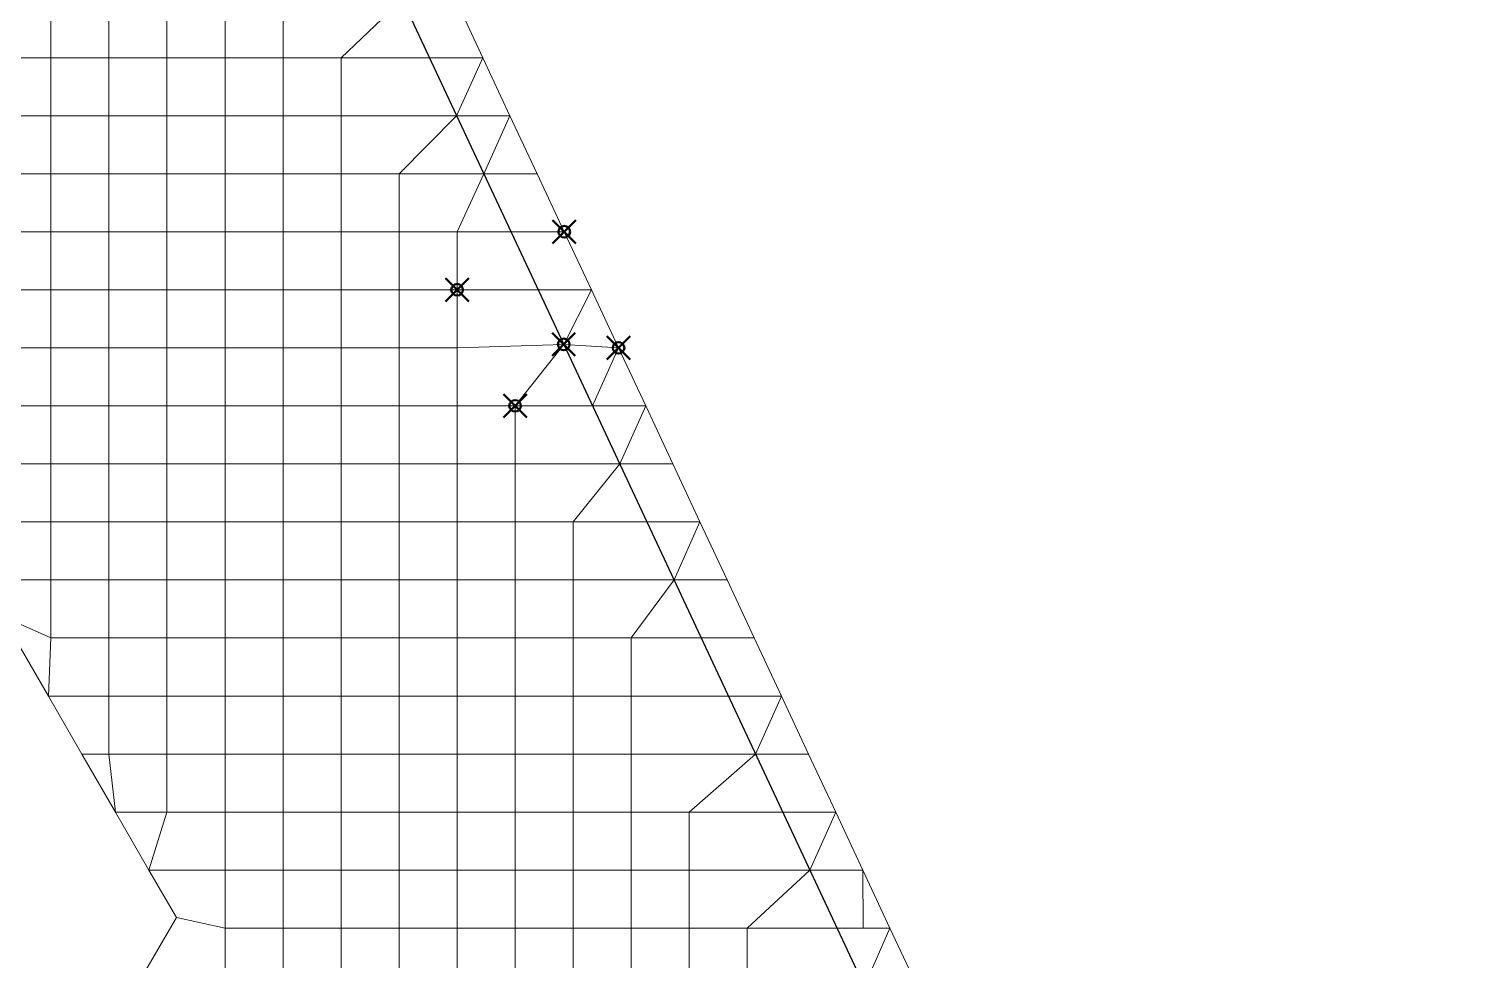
# Model space of a CAD drawing. Header units: inches. Extents: x 0 to 43.9, y -17.3 to 19.6.
# Drawn here: x 36.76 to 42.93, y -10.22 to -6.2 of the extents above; entities that cross this region are included whole.
import ezdxf

# ---------------------------------------------------------------- set-up
doc = ezdxf.new("R2010")
doc.units = ezdxf.units.IN
doc.header["$MEASUREMENT"] = 0
doc.header["$PDMODE"] = 35
doc.header["$PDSIZE"] = 0.05
for name, color, linetype, lineweight in [('SAP.Beam 30X80', 70, 'Continuous', 30), ('SAP.Columns', 170, 'Continuous', 50), ('SAP.Slab 30cm', 11, 'Continuous', 15)]:
    doc.layers.add(name, color=color, linetype=linetype, lineweight=lineweight)

msp = doc.modelspace()

# ---------------------------------------------------------------- linework, layer by layer
at = {"layer": 'SAP.Beam 30X80'}
for p, q in [((37.31209999999987, -3.821988999999998), (39.06420000000004, -7.561897999999997)), ((39.06420000000004, -7.561897999999997), (42.93169999999986, -15.816894))]:
    msp.add_line(p, q, dxfattribs=at)
at = {"layer": 'SAP.Columns'}
for p in [(39.06667541070479, -7.076750000000002), (38.60499999999986, -7.326750000000002), (39.0642000000001, -7.561897999999968), (39.30055193428721, -7.576750000000002), (38.85499999999986, -7.826750000000002)]:
    msp.add_point(p, dxfattribs=at)
at = {"layer": 'SAP.Slab 30cm'}
for points in [[(36.60499999999986, -6.326750000000002), (36.85499999999986, -6.326750000000002), (36.85499999999986, -6.076750000000002), (36.60499999999986, -6.076750000000002)], [(36.85499999999986, -6.326750000000002), (37.10499999999985, -6.326750000000002), (37.10499999999985, -6.076750000000002), (36.85499999999986, -6.076750000000002)], [(37.10499999999985, -6.326750000000002), (37.35499999999986, -6.326750000000002), (37.35499999999986, -6.076750000000002), (37.10499999999985, -6.076750000000002)], [(37.35499999999986, -6.326750000000002), (37.60499999999986, -6.326750000000002), (37.60499999999986, -6.076750000000002), (37.35499999999986, -6.076750000000002)], [(37.60499999999986, -6.326750000000002), (37.85499999999986, -6.326750000000002), (37.85499999999986, -6.076750000000002), (37.60499999999986, -6.076750000000002)], [(37.85499999999986, -6.326750000000002), (38.10499999999986, -6.326750000000002), (38.36842697161879, -6.076750000000002), (37.85499999999986, -6.076750000000002)], [(38.10499999999986, -6.326750000000002), (38.48554880533188, -6.326750000000002), (38.36842697161879, -6.076750000000002)], [(38.48554880533188, -6.326750000000002), (38.71586062533117, -6.326750000000002), (38.59892236353997, -6.076750000000002), (38.36842697161879, -6.076750000000002)], [(36.60499999999986, -6.576750000000002), (36.85499999999986, -6.576750000000002), (36.85499999999986, -6.326750000000002), (36.60499999999986, -6.326750000000002)], [(36.85499999999986, -6.576750000000002), (37.10499999999985, -6.576750000000002), (37.10499999999985, -6.326750000000002), (36.85499999999986, -6.326750000000002)], [(37.10499999999985, -6.576750000000002), (37.35499999999986, -6.576750000000002), (37.35499999999986, -6.326750000000002), (37.10499999999985, -6.326750000000002)], [(37.35499999999986, -6.576750000000002), (37.60499999999986, -6.576750000000002), (37.60499999999986, -6.326750000000002), (37.35499999999986, -6.326750000000002)], [(37.60499999999986, -6.576750000000002), (37.85499999999986, -6.576750000000002), (37.85499999999986, -6.326750000000002), (37.60499999999986, -6.326750000000002)], [(37.85499999999986, -6.576750000000002), (38.10499999999986, -6.576750000000002), (38.10499999999986, -6.326750000000002), (37.85499999999986, -6.326750000000002)], [(38.10499999999986, -6.576750000000002), (38.60267063904496, -6.576750000000002), (38.48554880533188, -6.326750000000002), (38.10499999999986, -6.326750000000002)], [(38.60267063904496, -6.576750000000002), (38.60267063904496, -6.576750000000002), (38.71586062533117, -6.326750000000002), (38.48554880533188, -6.326750000000002)], [(38.60267063904496, -6.576750000000002), (38.8327988871224, -6.576750000000002), (38.71586062533117, -6.326750000000002)], [(36.60499999999986, -6.826750000000002), (36.85499999999986, -6.826750000000002), (36.85499999999986, -6.576750000000002), (36.60499999999986, -6.576750000000002)], [(36.85499999999986, -6.826750000000002), (37.10499999999985, -6.826750000000002), (37.10499999999985, -6.576750000000002), (36.85499999999986, -6.576750000000002)], [(37.10499999999985, -6.826750000000002), (37.35499999999986, -6.826750000000002), (37.35499999999986, -6.576750000000002), (37.10499999999985, -6.576750000000002)], [(37.35499999999986, -6.826750000000002), (37.60499999999986, -6.826750000000002), (37.60499999999986, -6.576750000000002), (37.35499999999986, -6.576750000000002)], [(37.60499999999986, -6.826750000000002), (37.85499999999986, -6.826750000000002), (37.85499999999986, -6.576750000000002), (37.60499999999986, -6.576750000000002)], [(37.85499999999986, -6.826750000000002), (38.10499999999986, -6.826750000000002), (38.10499999999986, -6.576750000000002), (37.85499999999986, -6.576750000000002)], [(38.10499999999986, -6.826750000000002), (38.35499999999985, -6.826750000000002), (38.60267063904496, -6.576750000000002), (38.10499999999986, -6.576750000000002)], [(38.35499999999985, -6.826750000000002), (38.71979247275803, -6.826750000000002), (38.60267063904496, -6.576750000000002)], [(38.71979247275803, -6.826750000000002), (38.71979247275803, -6.826750000000002), (38.8327988871224, -6.576750000000002), (38.60267063904496, -6.576750000000002)], [(38.71979247275803, -6.826750000000002), (38.94973714891359, -6.826750000000002), (38.8327988871224, -6.576750000000002)], [(36.60499999999986, -7.076750000000002), (36.85499999999986, -7.076750000000002), (36.85499999999986, -6.826750000000002), (36.60499999999986, -6.826750000000002)], [(36.85499999999986, -7.076750000000002), (37.10499999999985, -7.076750000000002), (37.10499999999985, -6.826750000000002), (36.85499999999986, -6.826750000000002)], [(37.10499999999985, -7.076750000000002), (37.35499999999986, -7.076750000000002), (37.35499999999986, -6.826750000000002), (37.10499999999985, -6.826750000000002)], [(37.35499999999986, -7.076750000000002), (37.60499999999986, -7.076750000000002), (37.60499999999986, -6.826750000000002), (37.35499999999986, -6.826750000000002)], [(37.60499999999986, -7.076750000000002), (37.85499999999986, -7.076750000000002), (37.85499999999986, -6.826750000000002), (37.60499999999986, -6.826750000000002)], [(37.85499999999986, -7.076750000000002), (38.10499999999986, -7.076750000000002), (38.10499999999986, -6.826750000000002), (37.85499999999986, -6.826750000000002)], [(38.10499999999986, -7.076750000000002), (38.35499999999985, -7.076750000000002), (38.35499999999985, -6.826750000000002), (38.10499999999986, -6.826750000000002)], [(38.35499999999985, -7.076750000000002), (38.60499999999986, -7.076750000000002), (38.71979247275803, -6.826750000000002), (38.35499999999985, -6.826750000000002)], [(38.60499999999986, -7.076750000000002), (38.8369143064711, -7.076750000000002), (38.71979247275803, -6.826750000000002)], [(38.8369143064711, -7.076750000000002), (39.06667541070479, -7.076750000000002), (38.94973714891359, -6.826750000000002), (38.71979247275803, -6.826750000000002)], [(36.60499999999986, -7.326750000000002), (36.85499999999986, -7.326750000000002), (36.85499999999986, -7.076750000000002), (36.60499999999986, -7.076750000000002)], [(36.85499999999986, -7.326750000000002), (37.10499999999985, -7.326750000000002), (37.10499999999985, -7.076750000000002), (36.85499999999986, -7.076750000000002)], [(37.10499999999985, -7.326750000000002), (37.35499999999986, -7.326750000000002), (37.35499999999986, -7.076750000000002), (37.10499999999985, -7.076750000000002)], [(37.35499999999986, -7.326750000000002), (37.60499999999986, -7.326750000000002), (37.60499999999986, -7.076750000000002), (37.35499999999986, -7.076750000000002)], [(37.60499999999986, -7.326750000000002), (37.85499999999986, -7.326750000000002), (37.85499999999986, -7.076750000000002), (37.60499999999986, -7.076750000000002)], [(37.85499999999986, -7.326750000000002), (38.10499999999986, -7.326750000000002), (38.10499999999986, -7.076750000000002), (37.85499999999986, -7.076750000000002)], [(38.10499999999986, -7.326750000000002), (38.35499999999985, -7.326750000000002), (38.35499999999985, -7.076750000000002), (38.10499999999986, -7.076750000000002)], [(38.35499999999985, -7.326750000000002), (38.60499999999986, -7.326750000000002), (38.60499999999986, -7.076750000000002), (38.35499999999985, -7.076750000000002)], [(38.60499999999986, -7.326750000000002), (38.95403614018419, -7.326750000000002), (38.8369143064711, -7.076750000000002), (38.60499999999986, -7.076750000000002)], [(38.95403614018419, -7.326750000000002), (39.183613672496, -7.326750000000002), (39.06667541070479, -7.076750000000002), (38.8369143064711, -7.076750000000002)], [(36.60499999999986, -7.576750000000002), (36.85499999999986, -7.576750000000002), (36.85499999999986, -7.326750000000002), (36.60499999999986, -7.326750000000002)], [(36.85499999999986, -7.576750000000002), (37.10499999999985, -7.576750000000002), (37.10499999999985, -7.326750000000002), (36.85499999999986, -7.326750000000002)], [(37.10499999999985, -7.576750000000002), (37.35499999999986, -7.576750000000002), (37.35499999999986, -7.326750000000002), (37.10499999999985, -7.326750000000002)], [(37.35499999999986, -7.576750000000002), (37.60499999999986, -7.576750000000002), (37.60499999999986, -7.326750000000002), (37.35499999999986, -7.326750000000002)], [(37.60499999999986, -7.576750000000002), (37.85499999999986, -7.576750000000002), (37.85499999999986, -7.326750000000002), (37.60499999999986, -7.326750000000002)], [(37.85499999999986, -7.576750000000002), (38.10499999999986, -7.576750000000002), (38.10499999999986, -7.326750000000002), (37.85499999999986, -7.326750000000002)], [(38.10499999999986, -7.576750000000002), (38.35499999999985, -7.576750000000002), (38.35499999999985, -7.326750000000002), (38.10499999999986, -7.326750000000002)], [(38.35499999999985, -7.576750000000002), (38.60499999999986, -7.576750000000002), (38.60499999999986, -7.326750000000002), (38.35499999999985, -7.326750000000002)], [(38.60499999999986, -7.576750000000002), (39.06420000000004, -7.561897999999997), (38.95403614018419, -7.326750000000002), (38.60499999999986, -7.326750000000002)], [(39.06420000000004, -7.561897999999997), (39.06420000000004, -7.561897999999994), (39.183613672496, -7.326750000000002), (38.95403614018419, -7.326750000000002)], [(39.06420000000004, -7.561897999999997), (39.30055193428721, -7.576750000000003), (39.183613672496, -7.326750000000003)], [(36.60499999999986, -7.826750000000002), (36.85499999999986, -7.826750000000002), (36.85499999999986, -7.576750000000002), (36.60499999999986, -7.576750000000002)], [(36.85499999999986, -7.826750000000002), (37.10499999999985, -7.826750000000002), (37.10499999999985, -7.576750000000002), (36.85499999999986, -7.576750000000002)], [(37.10499999999985, -7.826750000000002), (37.35499999999986, -7.826750000000002), (37.35499999999986, -7.576750000000002), (37.10499999999985, -7.576750000000002)], [(37.35499999999986, -7.826750000000002), (37.60499999999986, -7.826750000000002), (37.60499999999986, -7.576750000000002), (37.35499999999986, -7.576750000000002)], [(37.60499999999986, -7.826750000000002), (37.85499999999986, -7.826750000000002), (37.85499999999986, -7.576750000000002), (37.60499999999986, -7.576750000000002)], [(37.85499999999986, -7.826750000000002), (38.10499999999986, -7.826750000000002), (38.10499999999986, -7.576750000000002), (37.85499999999986, -7.576750000000002)], [(38.10499999999986, -7.826750000000002), (38.35499999999985, -7.826750000000002), (38.35499999999985, -7.576750000000002), (38.10499999999986, -7.576750000000002)], [(38.35499999999985, -7.826750000000002), (38.60499999999986, -7.826750000000002), (38.60499999999986, -7.576750000000002), (38.35499999999985, -7.576750000000002)], [(38.60499999999986, -7.826750000000002), (38.85499999999986, -7.826750000000002), (39.06420000000004, -7.561897999999997), (38.60499999999986, -7.576750000000002)], [(38.85499999999986, -7.826750000000002), (39.18828426485007, -7.826750000000002), (39.06420000000004, -7.561897999999994), (39.06420000000004, -7.561897999999997)], [(39.18828426485007, -7.826750000000002), (39.30055193428721, -7.576750000000003), (39.06420000000004, -7.561897999999994)], [(39.18828426485007, -7.826750000000002), (39.4174901960784, -7.826750000000002), (39.30055193428721, -7.576750000000002)], [(36.60499999999986, -8.076750000000004), (36.85499999999986, -8.076750000000004), (36.85499999999986, -7.826750000000002), (36.60499999999986, -7.826750000000002)], [(36.85499999999986, -8.076750000000004), (37.10499999999985, -8.076750000000004), (37.10499999999985, -7.826750000000002), (36.85499999999986, -7.826750000000002)], [(37.10499999999985, -8.076750000000004), (37.35499999999986, -8.076750000000004), (37.35499999999986, -7.826750000000002), (37.10499999999985, -7.826750000000002)], [(37.35499999999986, -8.076750000000004), (37.60499999999986, -8.076750000000004), (37.60499999999986, -7.826750000000002), (37.35499999999986, -7.826750000000002)], [(37.60499999999986, -8.076750000000004), (37.85499999999986, -8.076750000000004), (37.85499999999986, -7.826750000000002), (37.60499999999986, -7.826750000000002)], [(37.85499999999986, -8.076750000000004), (38.10499999999986, -8.076750000000004), (38.10499999999986, -7.826750000000002), (37.85499999999986, -7.826750000000002)], [(38.10499999999986, -8.076750000000004), (38.35499999999985, -8.076750000000004), (38.35499999999985, -7.826750000000002), (38.10499999999986, -7.826750000000002)], [(38.35499999999985, -8.076750000000004), (38.60499999999986, -8.076750000000004), (38.60499999999986, -7.826750000000002), (38.35499999999985, -7.826750000000002)], [(38.60499999999986, -8.076750000000004), (38.85499999999986, -8.076750000000004), (38.85499999999986, -7.826750000000002), (38.60499999999986, -7.826750000000002)], [(38.85499999999986, -8.076750000000004), (39.30541030585601, -8.076750000000004), (39.18828426485007, -7.826750000000002), (38.85499999999986, -7.826750000000002)], [(39.30541030585601, -8.076750000000004), (39.30541030585601, -8.076750000000004), (39.4174901960784, -7.826750000000002), (39.18828426485007, -7.826750000000002)], [(39.30541030585601, -8.076750000000004), (39.53442845786961, -8.076750000000004), (39.4174901960784, -7.826750000000002)], [(36.60499999999986, -8.326750000000004), (36.85499999999986, -8.326750000000004), (36.85499999999986, -8.076750000000004), (36.60499999999986, -8.076750000000004)], [(36.85499999999986, -8.326750000000004), (37.10499999999985, -8.326750000000004), (37.10499999999985, -8.076750000000004), (36.85499999999986, -8.076750000000004)], [(37.10499999999985, -8.326750000000004), (37.35499999999986, -8.326750000000004), (37.35499999999986, -8.076750000000004), (37.10499999999985, -8.076750000000004)], [(37.35499999999986, -8.326750000000004), (37.60499999999986, -8.326750000000004), (37.60499999999986, -8.076750000000004), (37.35499999999986, -8.076750000000004)], [(37.60499999999986, -8.326750000000004), (37.85499999999986, -8.326750000000004), (37.85499999999986, -8.076750000000004), (37.60499999999986, -8.076750000000004)], [(37.85499999999986, -8.326750000000004), (38.10499999999986, -8.326750000000004), (38.10499999999986, -8.076750000000004), (37.85499999999986, -8.076750000000004)], [(38.10499999999986, -8.326750000000004), (38.35499999999985, -8.326750000000004), (38.35499999999985, -8.076750000000004), (38.10499999999986, -8.076750000000004)], [(38.35499999999985, -8.326750000000004), (38.60499999999986, -8.326750000000004), (38.60499999999986, -8.076750000000004), (38.35499999999985, -8.076750000000004)], [(38.60499999999986, -8.326750000000004), (38.85499999999986, -8.326750000000004), (38.85499999999986, -8.076750000000004), (38.60499999999986, -8.076750000000004)], [(38.85499999999986, -8.326750000000004), (39.10499999999986, -8.326750000000004), (39.30541030585601, -8.076750000000004), (38.85499999999986, -8.076750000000004)], [(39.10499999999986, -8.326750000000004), (39.42253634686196, -8.326750000000004), (39.30541030585601, -8.076750000000004)], [(39.42253634686196, -8.326750000000004), (39.65136671966082, -8.326750000000004), (39.53442845786961, -8.076750000000004), (39.30541030585601, -8.076750000000004)], [(36.60499999999986, -8.576750000000004), (36.85499999999986, -8.576750000000004), (36.85499999999986, -8.326750000000004), (36.60499999999986, -8.326750000000004)], [(36.85499999999986, -8.576750000000004), (37.10499999999985, -8.576750000000004), (37.10499999999985, -8.326750000000004), (36.85499999999986, -8.326750000000004)], [(37.10499999999985, -8.576750000000004), (37.35499999999986, -8.576750000000004), (37.35499999999986, -8.326750000000004), (37.10499999999985, -8.326750000000004)], [(37.35499999999986, -8.576750000000004), (37.60499999999986, -8.576750000000004), (37.60499999999986, -8.326750000000004), (37.35499999999986, -8.326750000000004)], [(37.60499999999986, -8.576750000000004), (37.85499999999986, -8.576750000000004), (37.85499999999986, -8.326750000000004), (37.60499999999986, -8.326750000000004)], [(37.85499999999986, -8.576750000000004), (38.10499999999986, -8.576750000000004), (38.10499999999986, -8.326750000000004), (37.85499999999986, -8.326750000000004)], [(38.10499999999986, -8.576750000000004), (38.35499999999985, -8.576750000000004), (38.35499999999985, -8.326750000000004), (38.10499999999986, -8.326750000000004)], [(38.35499999999985, -8.576750000000004), (38.60499999999986, -8.576750000000004), (38.60499999999986, -8.326750000000004), (38.35499999999985, -8.326750000000004)], [(38.60499999999986, -8.576750000000004), (38.85499999999986, -8.576750000000004), (38.85499999999986, -8.326750000000004), (38.60499999999986, -8.326750000000004)], [(38.85499999999986, -8.576750000000004), (39.10499999999986, -8.576750000000004), (39.10499999999986, -8.326750000000004), (38.85499999999986, -8.326750000000004)], [(39.10499999999986, -8.576750000000004), (39.53966238786792, -8.576750000000004), (39.42253634686196, -8.326750000000004), (39.10499999999986, -8.326750000000004)], [(39.53966238786792, -8.576750000000004), (39.53966238786792, -8.576750000000004), (39.65136671966082, -8.326750000000004), (39.42253634686196, -8.326750000000004)], [(39.53966238786792, -8.576750000000004), (39.76830498145202, -8.576750000000004), (39.65136671966082, -8.326750000000004)], [(36.64540000863097, -8.732332), (36.85499999999986, -8.826750000000004), (36.85499999999986, -8.576750000000004), (36.60499999999986, -8.576750000000004)], [(36.85499999999986, -8.826750000000004), (37.10499999999985, -8.826750000000004), (37.10499999999985, -8.576750000000004), (36.85499999999986, -8.576750000000004)], [(37.10499999999985, -8.826750000000004), (37.35499999999986, -8.826750000000004), (37.35499999999986, -8.576750000000004), (37.10499999999985, -8.576750000000004)], [(37.35499999999986, -8.826750000000004), (37.60499999999986, -8.826750000000004), (37.60499999999986, -8.576750000000004), (37.35499999999986, -8.576750000000004)], [(37.60499999999986, -8.826750000000004), (37.85499999999986, -8.826750000000004), (37.85499999999986, -8.576750000000004), (37.60499999999986, -8.576750000000004)], [(37.85499999999986, -8.826750000000004), (38.10499999999986, -8.826750000000004), (38.10499999999986, -8.576750000000004), (37.85499999999986, -8.576750000000004)], [(38.10499999999986, -8.826750000000004), (38.35499999999985, -8.826750000000004), (38.35499999999985, -8.576750000000004), (38.10499999999986, -8.576750000000004)], [(38.35499999999985, -8.826750000000004), (38.60499999999986, -8.826750000000004), (38.60499999999986, -8.576750000000004), (38.35499999999985, -8.576750000000004)], [(38.60499999999986, -8.826750000000004), (38.85499999999986, -8.826750000000004), (38.85499999999986, -8.576750000000004), (38.60499999999986, -8.576750000000004)], [(38.85499999999986, -8.826750000000004), (39.10499999999986, -8.826750000000004), (39.10499999999986, -8.576750000000004), (38.85499999999986, -8.576750000000004)], [(39.10499999999986, -8.826750000000004), (39.35499999999986, -8.826750000000004), (39.53966238786792, -8.576750000000004), (39.10499999999986, -8.576750000000004)], [(39.35499999999986, -8.826750000000004), (39.65678842887388, -8.826750000000004), (39.53966238786792, -8.576750000000004)], [(39.65678842887388, -8.826750000000004), (39.88524324324322, -8.826750000000004), (39.76830498145202, -8.576750000000004), (39.53966238786792, -8.576750000000004)], [(36.84424985649771, -9.076750000000004), (36.84424985649771, -9.076750000000004), (36.85499999999986, -8.826750000000004), (36.64540000863097, -8.732332)], [(36.84424985649771, -9.076750000000004), (37.10499999999985, -9.076750000000004), (37.10499999999985, -8.826750000000004), (36.85499999999986, -8.826750000000004)], [(37.10499999999985, -9.076750000000004), (37.35499999999986, -9.076750000000004), (37.35499999999986, -8.826750000000004), (37.10499999999985, -8.826750000000004)], [(37.35499999999986, -9.076750000000004), (37.60499999999986, -9.076750000000004), (37.60499999999986, -8.826750000000004), (37.35499999999986, -8.826750000000004)], [(37.60499999999986, -9.076750000000004), (37.85499999999986, -9.076750000000004), (37.85499999999986, -8.826750000000004), (37.60499999999986, -8.826750000000004)], [(37.85499999999986, -9.076750000000004), (38.10499999999986, -9.076750000000004), (38.10499999999986, -8.826750000000004), (37.85499999999986, -8.826750000000004)], [(38.10499999999986, -9.076750000000004), (38.35499999999985, -9.076750000000004), (38.35499999999985, -8.826750000000004), (38.10499999999986, -8.826750000000004)], [(38.35499999999985, -9.076750000000004), (38.60499999999986, -9.076750000000004), (38.60499999999986, -8.826750000000004), (38.35499999999985, -8.826750000000004)], [(38.60499999999986, -9.076750000000004), (38.85499999999986, -9.076750000000004), (38.85499999999986, -8.826750000000004), (38.60499999999986, -8.826750000000004)], [(38.85499999999986, -9.076750000000004), (39.10499999999986, -9.076750000000004), (39.10499999999986, -8.826750000000004), (38.85499999999986, -8.826750000000004)], [(39.10499999999986, -9.076750000000004), (39.35499999999986, -9.076750000000004), (39.35499999999986, -8.826750000000004), (39.10499999999986, -8.826750000000004)], [(39.35499999999986, -9.076750000000004), (39.77391446987983, -9.076750000000004), (39.65678842887388, -8.826750000000004), (39.35499999999986, -8.826750000000004)], [(39.77391446987983, -9.076750000000004), (40.00218150503441, -9.076750000000004), (39.88524324324322, -8.826750000000004), (39.65678842887388, -8.826750000000004)], [(36.98858744664807, -9.326750000000004), (37.10499999999985, -9.326750000000004), (37.10499999999985, -9.076750000000004), (36.84424985649771, -9.076750000000004)], [(37.10499999999985, -9.326750000000004), (37.35499999999986, -9.326750000000004), (37.35499999999986, -9.076750000000004), (37.10499999999985, -9.076750000000004)], [(37.35499999999986, -9.326750000000004), (37.60499999999986, -9.326750000000004), (37.60499999999986, -9.076750000000004), (37.35499999999986, -9.076750000000004)], [(37.60499999999986, -9.326750000000004), (37.85499999999986, -9.326750000000004), (37.85499999999986, -9.076750000000004), (37.60499999999986, -9.076750000000004)], [(37.85499999999986, -9.326750000000004), (38.10499999999986, -9.326750000000004), (38.10499999999986, -9.076750000000004), (37.85499999999986, -9.076750000000004)], [(38.10499999999986, -9.326750000000004), (38.35499999999985, -9.326750000000004), (38.35499999999985, -9.076750000000004), (38.10499999999986, -9.076750000000004)], [(38.35499999999985, -9.326750000000004), (38.60499999999986, -9.326750000000004), (38.60499999999986, -9.076750000000004), (38.35499999999985, -9.076750000000004)], [(38.60499999999986, -9.326750000000004), (38.85499999999986, -9.326750000000004), (38.85499999999986, -9.076750000000004), (38.60499999999986, -9.076750000000004)], [(38.85499999999986, -9.326750000000004), (39.10499999999986, -9.326750000000004), (39.10499999999986, -9.076750000000004), (38.85499999999986, -9.076750000000004)], [(39.10499999999986, -9.326750000000004), (39.35499999999986, -9.326750000000004), (39.35499999999986, -9.076750000000004), (39.10499999999986, -9.076750000000004)], [(39.35499999999986, -9.326750000000004), (39.89104051088578, -9.326750000000004), (39.77391446987983, -9.076750000000004), (39.35499999999986, -9.076750000000004)], [(39.89104051088578, -9.326750000000004), (39.89104051088578, -9.326750000000004), (40.00218150503441, -9.076750000000004), (39.77391446987983, -9.076750000000004)], [(39.89104051088578, -9.326750000000004), (40.11911976682563, -9.326750000000004), (40.00218150503441, -9.076750000000004)], [(37.13292503679844, -9.576750000000004), (37.13292503679844, -9.576750000000004), (37.10499999999985, -9.326750000000004), (36.98858744664807, -9.326750000000004)], [(37.13292503679844, -9.576750000000004), (37.35499999999986, -9.576750000000004), (37.35499999999986, -9.326750000000004), (37.10499999999985, -9.326750000000004)], [(37.35499999999986, -9.576750000000004), (37.60499999999986, -9.576750000000004), (37.60499999999986, -9.326750000000004), (37.35499999999986, -9.326750000000004)], [(37.60499999999986, -9.576750000000004), (37.85499999999986, -9.576750000000004), (37.85499999999986, -9.326750000000004), (37.60499999999986, -9.326750000000004)], [(37.85499999999986, -9.576750000000004), (38.10499999999986, -9.576750000000004), (38.10499999999986, -9.326750000000004), (37.85499999999986, -9.326750000000004)], [(38.10499999999986, -9.576750000000004), (38.35499999999985, -9.576750000000004), (38.35499999999985, -9.326750000000004), (38.10499999999986, -9.326750000000004)], [(38.35499999999985, -9.576750000000004), (38.60499999999986, -9.576750000000004), (38.60499999999986, -9.326750000000004), (38.35499999999985, -9.326750000000004)], [(38.60499999999986, -9.576750000000004), (38.85499999999986, -9.576750000000004), (38.85499999999986, -9.326750000000004), (38.60499999999986, -9.326750000000004)], [(38.85499999999986, -9.576750000000004), (39.10499999999986, -9.576750000000004), (39.10499999999986, -9.326750000000004), (38.85499999999986, -9.326750000000004)], [(39.10499999999986, -9.576750000000004), (39.35499999999986, -9.576750000000004), (39.35499999999986, -9.326750000000004), (39.10499999999986, -9.326750000000004)], [(39.35499999999986, -9.576750000000004), (39.60499999999985, -9.576750000000004), (39.89104051088578, -9.326750000000004), (39.35499999999986, -9.326750000000004)], [(39.60499999999985, -9.576750000000004), (40.00816655189171, -9.576750000000004), (39.89104051088578, -9.326750000000004)], [(40.00816655189171, -9.576750000000004), (40.23605802861683, -9.576750000000004), (40.11911976682563, -9.326750000000004), (39.89104051088578, -9.326750000000004)], [(37.27726262694881, -9.826750000000004), (37.27726262694881, -9.826750000000004), (37.35499999999986, -9.576750000000004), (37.13292503679844, -9.576750000000004)], [(37.27726262694881, -9.826750000000004), (37.60499999999986, -9.826750000000004), (37.60499999999986, -9.576750000000004), (37.35499999999986, -9.576750000000004)], [(37.60499999999986, -9.826750000000004), (37.85499999999986, -9.826750000000004), (37.85499999999986, -9.576750000000004), (37.60499999999986, -9.576750000000004)], [(37.85499999999986, -9.826750000000004), (38.10499999999986, -9.826750000000004), (38.10499999999986, -9.576750000000004), (37.85499999999986, -9.576750000000004)], [(38.10499999999986, -9.826750000000004), (38.35499999999985, -9.826750000000004), (38.35499999999985, -9.576750000000004), (38.10499999999986, -9.576750000000004)], [(38.35499999999985, -9.826750000000004), (38.60499999999986, -9.826750000000004), (38.60499999999986, -9.576750000000004), (38.35499999999985, -9.576750000000004)], [(38.60499999999986, -9.826750000000004), (38.85499999999986, -9.826750000000004), (38.85499999999986, -9.576750000000004), (38.60499999999986, -9.576750000000004)], [(38.85499999999986, -9.826750000000004), (39.10499999999986, -9.826750000000004), (39.10499999999986, -9.576750000000004), (38.85499999999986, -9.576750000000004)], [(39.10499999999986, -9.826750000000004), (39.35499999999986, -9.826750000000004), (39.35499999999986, -9.576750000000004), (39.10499999999986, -9.576750000000004)], [(39.35499999999986, -9.826750000000004), (39.60499999999985, -9.826750000000004), (39.60499999999985, -9.576750000000004), (39.35499999999986, -9.576750000000004)], [(39.60499999999985, -9.826750000000004), (40.12529259289766, -9.826750000000004), (40.00816655189171, -9.576750000000004), (39.60499999999985, -9.576750000000004)], [(40.12529259289766, -9.826750000000004), (40.12529259289766, -9.826750000000004), (40.23605802861683, -9.576750000000004), (40.00816655189171, -9.576750000000004)], [(40.12529259289766, -9.826750000000004), (40.35299629040802, -9.826750000000004), (40.23605802861683, -9.576750000000004)], [(37.39540000000005, -10.0313699), (37.60499999999986, -10.07675), (37.60499999999986, -9.826750000000004), (37.27726262694881, -9.826750000000004)], [(37.60499999999986, -10.07675), (37.85499999999986, -10.07675), (37.85499999999986, -9.826750000000004), (37.60499999999986, -9.826750000000004)], [(37.85499999999986, -10.07675), (38.10499999999986, -10.07675), (38.10499999999986, -9.826750000000004), (37.85499999999986, -9.826750000000004)], [(38.10499999999986, -10.07675), (38.35499999999985, -10.07675), (38.35499999999985, -9.826750000000004), (38.10499999999986, -9.826750000000004)], [(38.35499999999985, -10.07675), (38.60499999999986, -10.07675), (38.60499999999986, -9.826750000000004), (38.35499999999985, -9.826750000000004)], [(38.60499999999986, -10.07675), (38.85499999999986, -10.07675), (38.85499999999986, -9.826750000000004), (38.60499999999986, -9.826750000000004)], [(38.85499999999986, -10.07675), (39.10499999999986, -10.07675), (39.10499999999986, -9.826750000000004), (38.85499999999986, -9.826750000000004)], [(39.10499999999986, -10.07675), (39.35499999999986, -10.07675), (39.35499999999986, -9.826750000000004), (39.10499999999986, -9.826750000000004)], [(39.35499999999986, -10.07675), (39.60499999999985, -10.07675), (39.60499999999985, -9.826750000000004), (39.35499999999986, -9.826750000000004)], [(39.60499999999985, -10.07675), (39.85499999999986, -10.07675), (40.12529259289766, -9.826750000000004), (39.60499999999985, -9.826750000000004)], [(39.85499999999986, -10.07675), (40.2424186339036, -10.07675), (40.12529259289766, -9.826750000000004)], [(40.2424186339036, -10.07675), (40.35499999999982, -10.07675), (40.35299629040802, -9.826750000000004), (40.12529259289766, -9.826750000000004)], [(40.35499145297763, -10.0756836001784), (40.46993455219925, -10.07675), (40.35299629040802, -9.826750000000004)], [(37.22438064050857, -10.32675), (37.60499999999986, -10.32675), (37.60499999999986, -10.07675), (37.39540000000005, -10.0313699)], [(37.60499999999986, -10.32675), (37.85499999999986, -10.32675), (37.85499999999986, -10.07675), (37.60499999999986, -10.07675)], [(37.85499999999986, -10.32675), (38.10499999999986, -10.32675), (38.10499999999986, -10.07675), (37.85499999999986, -10.07675)], [(38.10499999999986, -10.32675), (38.35499999999985, -10.32675), (38.35499999999985, -10.07675), (38.10499999999986, -10.07675)], [(38.35499999999985, -10.32675), (38.60499999999986, -10.32675), (38.60499999999986, -10.07675), (38.35499999999985, -10.07675)], [(38.60499999999986, -10.32675), (38.85499999999986, -10.32675), (38.85499999999986, -10.07675), (38.60499999999986, -10.07675)], [(38.85499999999986, -10.32675), (39.10499999999986, -10.32675), (39.10499999999986, -10.07675), (38.85499999999986, -10.07675)], [(39.10499999999986, -10.32675), (39.35499999999986, -10.32675), (39.35499999999986, -10.07675), (39.10499999999986, -10.07675)], [(39.35499999999986, -10.32675), (39.60499999999985, -10.32675), (39.60499999999985, -10.07675), (39.35499999999986, -10.07675)], [(39.60499999999985, -10.32675), (39.85499999999986, -10.32675), (39.85499999999986, -10.07675), (39.60499999999985, -10.07675)], [(39.85499999999986, -10.32675), (40.35954467490957, -10.32675), (40.2424186339036, -10.07675), (39.85499999999986, -10.07675)], [(40.35954467490957, -10.32675), (40.35954467490957, -10.32675), (40.46993455219925, -10.07675), (40.2424186339036, -10.07675)], [(40.35954467490957, -10.32675), (40.58687281399045, -10.32675), (40.46993455219925, -10.07675)]]:
    msp.add_3dface(points, dxfattribs=at)

doc.saveas('drawing.dxf')
